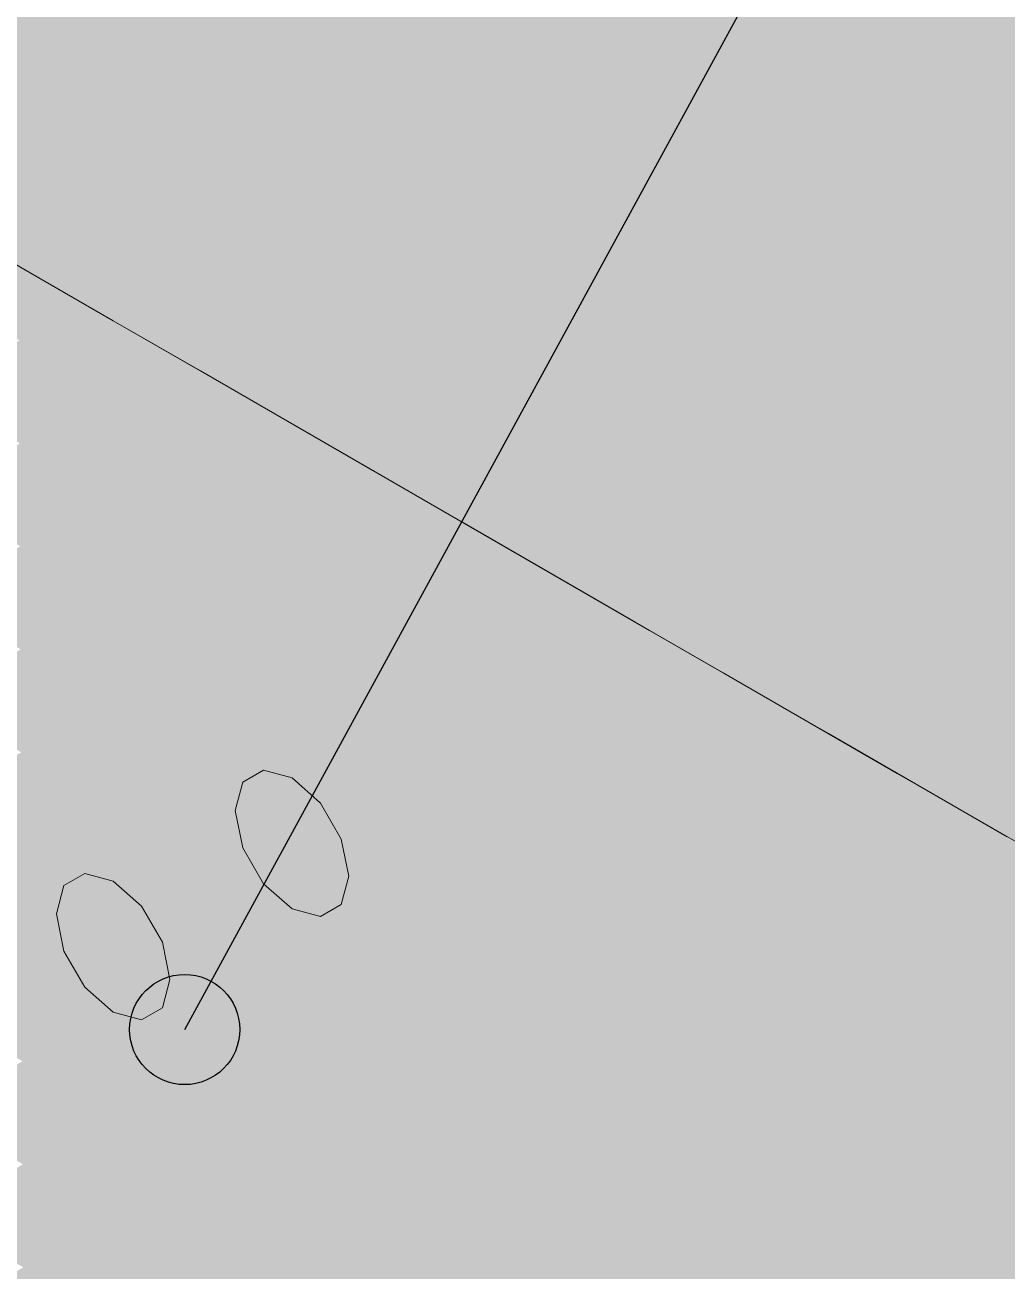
# Model space of a CAD drawing. Header units: metres. Extents: x 349122 to 349453, y 9281252 to 9281971.
# Drawn here: x 349263.7014 to 349263.8441, y 9281654.2839 to 9281654.465 of the extents above; entities that cross this region are included whole.
import ezdxf

# ---------------------------------------------------------------- set-up
doc = ezdxf.new("R2010")
doc.units = ezdxf.units.M
doc.header["$LTSCALE"] = 0.25
doc.layers.add('ISO-3D', color=7, linetype='CONTINUOUS', lineweight=13)
doc.layers.add('ISO-3D-ARISTAS', color=250, linetype='CONTINUOUS', lineweight=13)
doc.layers.add('LLAMADAS-NUM', color=30, linetype='CONTINUOUS', lineweight=25, true_color=0xc05014)

msp = doc.modelspace()

# ---------------------------------------------------------------- linework, layer by layer
at = {"layer": 'ISO-3D', "true_color": 0x9e9c96}
for points in [[(349263.70033, 9281654.47899), (349263.71332, 9281654.47149), (349263.6874, 9281654.47152), (349263.70039, 9281654.46402)], [(349263.72625, 9281654.47895), (349263.73924, 9281654.47145), (349263.71332, 9281654.47149), (349263.72631, 9281654.46399)], [(349263.75217, 9281654.47891), (349263.76516, 9281654.47141), (349263.73924, 9281654.47145), (349263.75223, 9281654.46395)], [(349263.77808, 9281654.47888), (349263.79107, 9281654.47138), (349263.76516, 9281654.47141), (349263.77815, 9281654.46391)], [(349263.804, 9281654.47884), (349263.81699, 9281654.47134), (349263.79107, 9281654.47138), (349263.80406, 9281654.46388)], [(349263.82992, 9281654.4788), (349263.84291, 9281654.4713), (349263.81699, 9281654.47134), (349263.82998, 9281654.46384)], [(349263.85583, 9281654.47877), (349263.86883, 9281654.47127), (349263.84291, 9281654.4713), (349263.8559, 9281654.4638)], [(349263.70168, 9281654.47323), (349263.71434, 9281654.46592), (349263.68898, 9281654.4659), (349263.70164, 9281654.45859)], [(349263.72704, 9281654.47326), (349263.7397, 9281654.46595), (349263.71434, 9281654.46592), (349263.727, 9281654.45862)], [(349263.7524, 9281654.47328), (349263.76506, 9281654.46597), (349263.7397, 9281654.46595), (349263.75236, 9281654.45864)], [(349263.77776, 9281654.47331), (349263.79042, 9281654.466), (349263.76506, 9281654.46597), (349263.77772, 9281654.45867)], [(349263.80312, 9281654.47333), (349263.81578, 9281654.46603), (349263.79042, 9281654.466), (349263.80308, 9281654.45869)], [(349263.82848, 9281654.47336), (349263.84114, 9281654.46605), (349263.81578, 9281654.46603), (349263.82843, 9281654.45872)], [(349263.85384, 9281654.47338), (349263.8665, 9281654.46608), (349263.84114, 9281654.46605), (349263.85379, 9281654.45874)], [(349263.71332, 9281654.47149), (349263.72631, 9281654.46399), (349263.70039, 9281654.46402), (349263.71338, 9281654.45652)], [(349263.73924, 9281654.47145), (349263.75223, 9281654.46395), (349263.72631, 9281654.46399), (349263.7393, 9281654.45649)], [(349263.76516, 9281654.47141), (349263.77815, 9281654.46391), (349263.75223, 9281654.46395), (349263.76522, 9281654.45645)], [(349263.79107, 9281654.47138), (349263.80406, 9281654.46388), (349263.77815, 9281654.46391), (349263.79114, 9281654.45641)], [(349263.81699, 9281654.47134), (349263.82998, 9281654.46384), (349263.80406, 9281654.46388), (349263.81705, 9281654.45638)], [(349263.84291, 9281654.4713), (349263.8559, 9281654.4638), (349263.82998, 9281654.46384), (349263.84297, 9281654.45634)], [(349263.68898, 9281654.4659), (349263.70164, 9281654.45859), (349263.67628, 9281654.45856), (349263.68894, 9281654.45126)], [(349263.71434, 9281654.46592), (349263.727, 9281654.45862), (349263.70164, 9281654.45859), (349263.7143, 9281654.45128)], [(349263.7397, 9281654.46595), (349263.75236, 9281654.45864), (349263.727, 9281654.45862), (349263.73966, 9281654.45131)], [(349263.76506, 9281654.46597), (349263.77772, 9281654.45867), (349263.75236, 9281654.45864), (349263.76501, 9281654.45133)], [(349263.79042, 9281654.466), (349263.80308, 9281654.45869), (349263.77772, 9281654.45867), (349263.79037, 9281654.45136)], [(349263.81578, 9281654.46603), (349263.82843, 9281654.45872), (349263.80308, 9281654.45869), (349263.81573, 9281654.45138)], [(349263.84114, 9281654.46605), (349263.85379, 9281654.45874), (349263.82843, 9281654.45872), (349263.84109, 9281654.45141)], [(349263.70039, 9281654.46402), (349263.71338, 9281654.45652), (349263.68747, 9281654.45656), (349263.70046, 9281654.44906)], [(349263.72631, 9281654.46399), (349263.7393, 9281654.45649), (349263.71338, 9281654.45652), (349263.72637, 9281654.44902)], [(349263.75223, 9281654.46395), (349263.76522, 9281654.45645), (349263.7393, 9281654.45649), (349263.75229, 9281654.44899)], [(349263.77815, 9281654.46391), (349263.79114, 9281654.45641), (349263.76522, 9281654.45645), (349263.77821, 9281654.44895)], [(349263.80406, 9281654.46388), (349263.81705, 9281654.45638), (349263.79114, 9281654.45641), (349263.80413, 9281654.44891)], [(349263.82998, 9281654.46384), (349263.84297, 9281654.45634), (349263.81705, 9281654.45638), (349263.83004, 9281654.44888)], [(349263.8559, 9281654.4638), (349263.86889, 9281654.4563), (349263.84297, 9281654.45634), (349263.85596, 9281654.44884)], [(349263.70164, 9281654.45859), (349263.7143, 9281654.45128), (349263.68894, 9281654.45126), (349263.70159, 9281654.44395)], [(349263.727, 9281654.45862), (349263.73966, 9281654.45131), (349263.7143, 9281654.45128), (349263.72695, 9281654.44397)], [(349263.75236, 9281654.45864), (349263.76501, 9281654.45133), (349263.73966, 9281654.45131), (349263.75231, 9281654.444)], [(349263.77772, 9281654.45867), (349263.79037, 9281654.45136), (349263.76501, 9281654.45133), (349263.77767, 9281654.44403)], [(349263.80308, 9281654.45869), (349263.81573, 9281654.45138), (349263.79037, 9281654.45136), (349263.80303, 9281654.44405)], [(349263.82843, 9281654.45872), (349263.84109, 9281654.45141), (349263.81573, 9281654.45138), (349263.82839, 9281654.44408)], [(349263.85379, 9281654.45874), (349263.86645, 9281654.45144), (349263.84109, 9281654.45141), (349263.85375, 9281654.4441)], [(349263.71338, 9281654.45652), (349263.72637, 9281654.44902), (349263.70046, 9281654.44906), (349263.71345, 9281654.44156)], [(349263.7393, 9281654.45649), (349263.75229, 9281654.44899), (349263.72637, 9281654.44902), (349263.73936, 9281654.44152)], [(349263.76522, 9281654.45645), (349263.77821, 9281654.44895), (349263.75229, 9281654.44899), (349263.76528, 9281654.44149)], [(349263.79114, 9281654.45641), (349263.80413, 9281654.44891), (349263.77821, 9281654.44895), (349263.7912, 9281654.44145)], [(349263.81705, 9281654.45638), (349263.83004, 9281654.44888), (349263.80413, 9281654.44891), (349263.81712, 9281654.44141)], [(349263.84297, 9281654.45634), (349263.85596, 9281654.44884), (349263.83004, 9281654.44888), (349263.84303, 9281654.44138)], [(349263.68894, 9281654.45126), (349263.70159, 9281654.44395), (349263.67624, 9281654.44392), (349263.68889, 9281654.43662)], [(349263.7143, 9281654.45128), (349263.72695, 9281654.44397), (349263.70159, 9281654.44395), (349263.71425, 9281654.43664)], [(349263.73966, 9281654.45131), (349263.75231, 9281654.444), (349263.72695, 9281654.44397), (349263.73961, 9281654.43667)], [(349263.76501, 9281654.45133), (349263.77767, 9281654.44403), (349263.75231, 9281654.444), (349263.76497, 9281654.43669)], [(349263.79037, 9281654.45136), (349263.80303, 9281654.44405), (349263.77767, 9281654.44403), (349263.79033, 9281654.43672)], [(349263.81573, 9281654.45138), (349263.82839, 9281654.44408), (349263.80303, 9281654.44405), (349263.81569, 9281654.43674)], [(349263.84109, 9281654.45141), (349263.85375, 9281654.4441), (349263.82839, 9281654.44408), (349263.84105, 9281654.43677)], [(349263.70046, 9281654.44906), (349263.71345, 9281654.44156), (349263.68753, 9281654.4416), (349263.70052, 9281654.4341)], [(349263.72637, 9281654.44902), (349263.73936, 9281654.44152), (349263.71345, 9281654.44156), (349263.72644, 9281654.43406)], [(349263.75229, 9281654.44899), (349263.76528, 9281654.44149), (349263.73936, 9281654.44152), (349263.75236, 9281654.43402)], [(349263.77821, 9281654.44895), (349263.7912, 9281654.44145), (349263.76528, 9281654.44149), (349263.77827, 9281654.43399)], [(349263.80413, 9281654.44891), (349263.81712, 9281654.44141), (349263.7912, 9281654.44145), (349263.80419, 9281654.43395)], [(349263.83004, 9281654.44888), (349263.84303, 9281654.44138), (349263.81712, 9281654.44141), (349263.83011, 9281654.43391)], [(349263.85596, 9281654.44884), (349263.86895, 9281654.44134), (349263.84303, 9281654.44138), (349263.85602, 9281654.43388)], [(349263.70159, 9281654.44395), (349263.71425, 9281654.43664), (349263.68889, 9281654.43662), (349263.70155, 9281654.42931)], [(349263.72695, 9281654.44397), (349263.73961, 9281654.43667), (349263.71425, 9281654.43664), (349263.72691, 9281654.42933)], [(349263.75231, 9281654.444), (349263.76497, 9281654.43669), (349263.73961, 9281654.43667), (349263.75227, 9281654.42936)], [(349263.77767, 9281654.44403), (349263.79033, 9281654.43672), (349263.76497, 9281654.43669), (349263.77763, 9281654.42938)], [(349263.80303, 9281654.44405), (349263.81569, 9281654.43674), (349263.79033, 9281654.43672), (349263.80299, 9281654.42941)], [(349263.82839, 9281654.44408), (349263.84105, 9281654.43677), (349263.81569, 9281654.43674), (349263.82835, 9281654.42944)], [(349263.85375, 9281654.4441), (349263.86641, 9281654.43679), (349263.84105, 9281654.43677), (349263.8537, 9281654.42946)], [(349263.71345, 9281654.44156), (349263.72644, 9281654.43406), (349263.70052, 9281654.4341), (349263.71351, 9281654.4266)], [(349263.73936, 9281654.44152), (349263.75236, 9281654.43402), (349263.72644, 9281654.43406), (349263.73943, 9281654.42656)], [(349263.76528, 9281654.44149), (349263.77827, 9281654.43399), (349263.75236, 9281654.43402), (349263.76535, 9281654.42652)], [(349263.7912, 9281654.44145), (349263.80419, 9281654.43395), (349263.77827, 9281654.43399), (349263.79126, 9281654.42649)], [(349263.81712, 9281654.44141), (349263.83011, 9281654.43391), (349263.80419, 9281654.43395), (349263.81718, 9281654.42645)], [(349263.84303, 9281654.44138), (349263.85602, 9281654.43388), (349263.83011, 9281654.43391), (349263.8431, 9281654.42641)], [(349263.71425, 9281654.43664), (349263.72691, 9281654.42933), (349263.70155, 9281654.42931), (349263.71421, 9281654.422)], [(349263.73961, 9281654.43667), (349263.75227, 9281654.42936), (349263.72691, 9281654.42933), (349263.73957, 9281654.42203)], [(349263.76497, 9281654.43669), (349263.77763, 9281654.42938), (349263.75227, 9281654.42936), (349263.76493, 9281654.42205)], [(349263.79033, 9281654.43672), (349263.80299, 9281654.42941), (349263.77763, 9281654.42938), (349263.79028, 9281654.42208)], [(349263.81569, 9281654.43674), (349263.82835, 9281654.42944), (349263.80299, 9281654.42941), (349263.81564, 9281654.4221)], [(349263.84105, 9281654.43677), (349263.8537, 9281654.42946), (349263.82835, 9281654.42944), (349263.841, 9281654.42213)], [(349263.70052, 9281654.4341), (349263.71351, 9281654.4266), (349263.68759, 9281654.42663), (349263.70058, 9281654.41913)], [(349263.72644, 9281654.43406), (349263.73943, 9281654.42656), (349263.71351, 9281654.4266), (349263.7265, 9281654.4191)], [(349263.75236, 9281654.43402), (349263.76535, 9281654.42652), (349263.73943, 9281654.42656), (349263.75242, 9281654.41906)], [(349263.77827, 9281654.43399), (349263.79126, 9281654.42649), (349263.76535, 9281654.42652), (349263.77834, 9281654.41902)], [(349263.80419, 9281654.43395), (349263.81718, 9281654.42645), (349263.79126, 9281654.42649), (349263.80425, 9281654.41899)], [(349263.83011, 9281654.43391), (349263.8431, 9281654.42641), (349263.81718, 9281654.42645), (349263.83017, 9281654.41895)], [(349263.85602, 9281654.43388), (349263.86902, 9281654.42638), (349263.8431, 9281654.42641), (349263.85609, 9281654.41891)], [(349263.72691, 9281654.42933), (349263.73957, 9281654.42203), (349263.71421, 9281654.422), (349263.72687, 9281654.41469)], [(349263.75227, 9281654.42936), (349263.76493, 9281654.42205), (349263.73957, 9281654.42203), (349263.75222, 9281654.41472)], [(349263.77763, 9281654.42938), (349263.79028, 9281654.42208), (349263.76493, 9281654.42205), (349263.77758, 9281654.41474)], [(349263.80299, 9281654.42941), (349263.81564, 9281654.4221), (349263.79028, 9281654.42208), (349263.80294, 9281654.41477)], [(349263.82835, 9281654.42944), (349263.841, 9281654.42213), (349263.81564, 9281654.4221), (349263.8283, 9281654.41479)], [(349263.8537, 9281654.42946), (349263.86636, 9281654.42215), (349263.841, 9281654.42213), (349263.85366, 9281654.41482)], [(349263.71351, 9281654.4266), (349263.7265, 9281654.4191), (349263.70058, 9281654.41913), (349263.71357, 9281654.41163)], [(349263.73943, 9281654.42656), (349263.75242, 9281654.41906), (349263.7265, 9281654.4191), (349263.73949, 9281654.4116)], [(349263.76535, 9281654.42652), (349263.77834, 9281654.41902), (349263.75242, 9281654.41906), (349263.76541, 9281654.41156)], [(349263.79126, 9281654.42649), (349263.80425, 9281654.41899), (349263.77834, 9281654.41902), (349263.79133, 9281654.41152)], [(349263.81718, 9281654.42645), (349263.83017, 9281654.41895), (349263.80425, 9281654.41899), (349263.81724, 9281654.41149)], [(349263.8431, 9281654.42641), (349263.85609, 9281654.41891), (349263.83017, 9281654.41895), (349263.84316, 9281654.41145)], [(349263.73957, 9281654.42203), (349263.75222, 9281654.41472), (349263.72687, 9281654.41469), (349263.73952, 9281654.40738)], [(349263.76493, 9281654.42205), (349263.77758, 9281654.41474), (349263.75222, 9281654.41472), (349263.76488, 9281654.40741)], [(349263.79028, 9281654.42208), (349263.80294, 9281654.41477), (349263.77758, 9281654.41474), (349263.79024, 9281654.40744)], [(349263.81564, 9281654.4221), (349263.8283, 9281654.41479), (349263.80294, 9281654.41477), (349263.8156, 9281654.40746)], [(349263.841, 9281654.42213), (349263.85366, 9281654.41482), (349263.8283, 9281654.41479), (349263.84096, 9281654.40749)], [(349263.70058, 9281654.41913), (349263.71357, 9281654.41163), (349263.68766, 9281654.41167), (349263.70065, 9281654.40417)], [(349263.7265, 9281654.4191), (349263.73949, 9281654.4116), (349263.71357, 9281654.41163), (349263.72656, 9281654.40413)], [(349263.75242, 9281654.41906), (349263.76541, 9281654.41156), (349263.73949, 9281654.4116), (349263.75248, 9281654.4041)], [(349263.77834, 9281654.41902), (349263.79133, 9281654.41152), (349263.76541, 9281654.41156), (349263.7784, 9281654.40406)], [(349263.80425, 9281654.41899), (349263.81724, 9281654.41149), (349263.79133, 9281654.41152), (349263.80432, 9281654.40402)], [(349263.83017, 9281654.41895), (349263.84316, 9281654.41145), (349263.81724, 9281654.41149), (349263.83023, 9281654.40399)], [(349263.85609, 9281654.41891), (349263.86908, 9281654.41141), (349263.84316, 9281654.41145), (349263.85615, 9281654.40395)], [(349263.75222, 9281654.41472), (349263.76488, 9281654.40741), (349263.73952, 9281654.40738), (349263.75218, 9281654.40008)], [(349263.77758, 9281654.41474), (349263.79024, 9281654.40744), (349263.76488, 9281654.40741), (349263.77754, 9281654.4001)], [(349263.80294, 9281654.41477), (349263.8156, 9281654.40746), (349263.79024, 9281654.40744), (349263.8029, 9281654.40013)], [(349263.8283, 9281654.41479), (349263.84096, 9281654.40749), (349263.8156, 9281654.40746), (349263.82826, 9281654.40015)], [(349263.85366, 9281654.41482), (349263.86632, 9281654.40751), (349263.84096, 9281654.40749), (349263.85362, 9281654.40018)], [(349263.71357, 9281654.41163), (349263.72656, 9281654.40413), (349263.70065, 9281654.40417), (349263.71364, 9281654.39667)], [(349263.73949, 9281654.4116), (349263.75248, 9281654.4041), (349263.72656, 9281654.40413), (349263.73955, 9281654.39663)], [(349263.76541, 9281654.41156), (349263.7784, 9281654.40406), (349263.75248, 9281654.4041), (349263.76547, 9281654.3966)], [(349263.79133, 9281654.41152), (349263.80432, 9281654.40402), (349263.7784, 9281654.40406), (349263.79139, 9281654.39656)], [(349263.81724, 9281654.41149), (349263.83023, 9281654.40399), (349263.80432, 9281654.40402), (349263.81731, 9281654.39652)], [(349263.84316, 9281654.41145), (349263.85615, 9281654.40395), (349263.83023, 9281654.40399), (349263.84322, 9281654.39649)], [(349263.76488, 9281654.40741), (349263.77754, 9281654.4001), (349263.75218, 9281654.40008), (349263.76484, 9281654.39277)], [(349263.79024, 9281654.40744), (349263.8029, 9281654.40013), (349263.77754, 9281654.4001), (349263.7902, 9281654.39279)], [(349263.8156, 9281654.40746), (349263.82826, 9281654.40015), (349263.8029, 9281654.40013), (349263.81556, 9281654.39282)], [(349263.84096, 9281654.40749), (349263.85362, 9281654.40018), (349263.82826, 9281654.40015), (349263.84091, 9281654.39285)], [(349263.70065, 9281654.40417), (349263.71364, 9281654.39667), (349263.68772, 9281654.39671), (349263.70071, 9281654.38921)], [(349263.72656, 9281654.40413), (349263.73955, 9281654.39663), (349263.71364, 9281654.39667), (349263.72663, 9281654.38917)], [(349263.75248, 9281654.4041), (349263.76547, 9281654.3966), (349263.73955, 9281654.39663), (349263.75255, 9281654.38913)], [(349263.7784, 9281654.40406), (349263.79139, 9281654.39656), (349263.76547, 9281654.3966), (349263.77846, 9281654.3891)], [(349263.80432, 9281654.40402), (349263.81731, 9281654.39652), (349263.79139, 9281654.39656), (349263.80438, 9281654.38906)], [(349263.83023, 9281654.40399), (349263.84322, 9281654.39649), (349263.81731, 9281654.39652), (349263.8303, 9281654.38902)], [(349263.85615, 9281654.40395), (349263.86914, 9281654.39645), (349263.84322, 9281654.39649), (349263.85621, 9281654.38899)], [(349263.77754, 9281654.4001), (349263.7902, 9281654.39279), (349263.76484, 9281654.39277), (349263.77749, 9281654.38546)], [(349263.8029, 9281654.40013), (349263.81556, 9281654.39282), (349263.7902, 9281654.39279), (349263.80285, 9281654.38549)], [(349263.82826, 9281654.40015), (349263.84091, 9281654.39285), (349263.81556, 9281654.39282), (349263.82821, 9281654.38551)], [(349263.85362, 9281654.40018), (349263.86627, 9281654.39287), (349263.84091, 9281654.39285), (349263.85357, 9281654.38554)], [(349263.71364, 9281654.39667), (349263.72663, 9281654.38917), (349263.70071, 9281654.38921), (349263.7137, 9281654.38171)], [(349263.73955, 9281654.39663), (349263.75255, 9281654.38913), (349263.72663, 9281654.38917), (349263.73962, 9281654.38167)], [(349263.76547, 9281654.3966), (349263.77846, 9281654.3891), (349263.75255, 9281654.38913), (349263.76554, 9281654.38163)], [(349263.79139, 9281654.39656), (349263.80438, 9281654.38906), (349263.77846, 9281654.3891), (349263.79145, 9281654.3816)], [(349263.81731, 9281654.39652), (349263.8303, 9281654.38902), (349263.80438, 9281654.38906), (349263.81737, 9281654.38156)], [(349263.84322, 9281654.39649), (349263.85621, 9281654.38899), (349263.8303, 9281654.38902), (349263.84329, 9281654.38152)], [(349263.7902, 9281654.39279), (349263.80285, 9281654.38549), (349263.77749, 9281654.38546), (349263.79015, 9281654.37815)], [(349263.81556, 9281654.39282), (349263.82821, 9281654.38551), (349263.80285, 9281654.38549), (349263.81551, 9281654.37818)], [(349263.84091, 9281654.39285), (349263.85357, 9281654.38554), (349263.82821, 9281654.38551), (349263.84087, 9281654.37821)], [(349263.70071, 9281654.38921), (349263.7137, 9281654.38171), (349263.68778, 9281654.38174), (349263.70077, 9281654.37424)], [(349263.72663, 9281654.38917), (349263.73962, 9281654.38167), (349263.7137, 9281654.38171), (349263.72669, 9281654.37421)], [(349263.75255, 9281654.38913), (349263.76554, 9281654.38163), (349263.73962, 9281654.38167), (349263.75261, 9281654.37417)], [(349263.77846, 9281654.3891), (349263.79145, 9281654.3816), (349263.76554, 9281654.38163), (349263.77853, 9281654.37413)], [(349263.80438, 9281654.38906), (349263.81737, 9281654.38156), (349263.79145, 9281654.3816), (349263.80444, 9281654.3741)], [(349263.8303, 9281654.38902), (349263.84329, 9281654.38152), (349263.81737, 9281654.38156), (349263.83036, 9281654.37406)], [(349263.85621, 9281654.38899), (349263.86921, 9281654.38149), (349263.84329, 9281654.38152), (349263.85628, 9281654.37402)], [(349263.80285, 9281654.38549), (349263.81551, 9281654.37818), (349263.79015, 9281654.37815), (349263.80281, 9281654.37085)], [(349263.82821, 9281654.38551), (349263.84087, 9281654.37821), (349263.81551, 9281654.37818), (349263.82817, 9281654.37087)], [(349263.85357, 9281654.38554), (349263.86623, 9281654.37823), (349263.84087, 9281654.37821), (349263.85353, 9281654.3709)], [(349263.7137, 9281654.38171), (349263.72669, 9281654.37421), (349263.70077, 9281654.37424), (349263.71376, 9281654.36674)], [(349263.73962, 9281654.38167), (349263.75261, 9281654.37417), (349263.72669, 9281654.37421), (349263.73968, 9281654.36671)], [(349263.76554, 9281654.38163), (349263.77853, 9281654.37413), (349263.75261, 9281654.37417), (349263.7656, 9281654.36667)], [(349263.79145, 9281654.3816), (349263.80444, 9281654.3741), (349263.77853, 9281654.37413), (349263.79152, 9281654.36663)], [(349263.81737, 9281654.38156), (349263.83036, 9281654.37406), (349263.80444, 9281654.3741), (349263.81743, 9281654.3666)], [(349263.84329, 9281654.38152), (349263.85628, 9281654.37402), (349263.83036, 9281654.37406), (349263.84335, 9281654.36656)], [(349263.81551, 9281654.37818), (349263.82817, 9281654.37087), (349263.80281, 9281654.37085), (349263.81547, 9281654.36354)], [(349263.84087, 9281654.37821), (349263.85353, 9281654.3709), (349263.82817, 9281654.37087), (349263.84083, 9281654.36356)], [(349263.70077, 9281654.37424), (349263.71376, 9281654.36674), (349263.68785, 9281654.36678), (349263.70084, 9281654.35928)], [(349263.72669, 9281654.37421), (349263.73968, 9281654.36671), (349263.71376, 9281654.36674), (349263.72675, 9281654.35924)], [(349263.75261, 9281654.37417), (349263.7656, 9281654.36667), (349263.73968, 9281654.36671), (349263.75267, 9281654.35921)], [(349263.77853, 9281654.37413), (349263.79152, 9281654.36663), (349263.7656, 9281654.36667), (349263.77859, 9281654.35917)], [(349263.80444, 9281654.3741), (349263.81743, 9281654.3666), (349263.79152, 9281654.36663), (349263.80451, 9281654.35913)], [(349263.83036, 9281654.37406), (349263.84335, 9281654.36656), (349263.81743, 9281654.3666), (349263.83042, 9281654.3591)], [(349263.85628, 9281654.37402), (349263.86927, 9281654.36652), (349263.84335, 9281654.36656), (349263.85634, 9281654.35906)], [(349263.82817, 9281654.37087), (349263.84083, 9281654.36356), (349263.81547, 9281654.36354), (349263.82812, 9281654.35623)], [(349263.85353, 9281654.3709), (349263.86618, 9281654.36359), (349263.84083, 9281654.36356), (349263.85348, 9281654.35626)], [(349263.71376, 9281654.36674), (349263.72675, 9281654.35924), (349263.70084, 9281654.35928), (349263.71383, 9281654.35178)], [(349263.73968, 9281654.36671), (349263.75267, 9281654.35921), (349263.72675, 9281654.35924), (349263.73975, 9281654.35174)], [(349263.7656, 9281654.36667), (349263.77859, 9281654.35917), (349263.75267, 9281654.35921), (349263.76566, 9281654.35171)], [(349263.79152, 9281654.36663), (349263.80451, 9281654.35913), (349263.77859, 9281654.35917), (349263.79158, 9281654.35167)], [(349263.81743, 9281654.3666), (349263.83042, 9281654.3591), (349263.80451, 9281654.35913), (349263.8175, 9281654.35163)], [(349263.84335, 9281654.36656), (349263.85634, 9281654.35906), (349263.83042, 9281654.3591), (349263.84341, 9281654.3516)], [(349263.84083, 9281654.36356), (349263.85348, 9281654.35626), (349263.82812, 9281654.35623), (349263.84078, 9281654.34892)], [(349263.70084, 9281654.35928), (349263.71383, 9281654.35178), (349263.68791, 9281654.35182), (349263.7009, 9281654.34432)], [(349263.72675, 9281654.35924), (349263.73975, 9281654.35174), (349263.71383, 9281654.35178), (349263.72682, 9281654.34428)], [(349263.75267, 9281654.35921), (349263.76566, 9281654.35171), (349263.73975, 9281654.35174), (349263.75274, 9281654.34424)], [(349263.77859, 9281654.35917), (349263.79158, 9281654.35167), (349263.76566, 9281654.35171), (349263.77865, 9281654.34421)], [(349263.80451, 9281654.35913), (349263.8175, 9281654.35163), (349263.79158, 9281654.35167), (349263.80457, 9281654.34417)], [(349263.83042, 9281654.3591), (349263.84341, 9281654.3516), (349263.8175, 9281654.35163), (349263.83049, 9281654.34413)], [(349263.85634, 9281654.35906), (349263.86933, 9281654.35156), (349263.84341, 9281654.3516), (349263.8564, 9281654.3441)], [(349263.85348, 9281654.35626), (349263.86614, 9281654.34895), (349263.84078, 9281654.34892), (349263.85344, 9281654.34162)], [(349263.71383, 9281654.35178), (349263.72682, 9281654.34428), (349263.7009, 9281654.34432), (349263.71389, 9281654.33682)], [(349263.73975, 9281654.35174), (349263.75274, 9281654.34424), (349263.72682, 9281654.34428), (349263.73981, 9281654.33678)], [(349263.76566, 9281654.35171), (349263.77865, 9281654.34421), (349263.75274, 9281654.34424), (349263.76573, 9281654.33674)], [(349263.79158, 9281654.35167), (349263.80457, 9281654.34417), (349263.77865, 9281654.34421), (349263.79164, 9281654.33671)], [(349263.8175, 9281654.35163), (349263.83049, 9281654.34413), (349263.80457, 9281654.34417), (349263.81756, 9281654.33667)], [(349263.84341, 9281654.3516), (349263.8564, 9281654.3441), (349263.83049, 9281654.34413), (349263.84348, 9281654.33663)], [(349263.7009, 9281654.34432), (349263.71389, 9281654.33682), (349263.68797, 9281654.33685), (349263.70096, 9281654.32935)], [(349263.72682, 9281654.34428), (349263.73981, 9281654.33678), (349263.71389, 9281654.33682), (349263.72688, 9281654.32932)], [(349263.75274, 9281654.34424), (349263.76573, 9281654.33674), (349263.73981, 9281654.33678), (349263.7528, 9281654.32928)], [(349263.77865, 9281654.34421), (349263.79164, 9281654.33671), (349263.76573, 9281654.33674), (349263.77872, 9281654.32924)], [(349263.80457, 9281654.34417), (349263.81756, 9281654.33667), (349263.79164, 9281654.33671), (349263.80463, 9281654.32921)], [(349263.83049, 9281654.34413), (349263.84348, 9281654.33663), (349263.81756, 9281654.33667), (349263.83055, 9281654.32917)], [(349263.8564, 9281654.3441), (349263.8694, 9281654.3366), (349263.84348, 9281654.33663), (349263.85647, 9281654.32913)], [(349263.71389, 9281654.33682), (349263.72688, 9281654.32932), (349263.70096, 9281654.32935), (349263.71395, 9281654.32185)], [(349263.73981, 9281654.33678), (349263.7528, 9281654.32928), (349263.72688, 9281654.32932), (349263.73987, 9281654.32182)], [(349263.76573, 9281654.33674), (349263.77872, 9281654.32924), (349263.7528, 9281654.32928), (349263.76579, 9281654.32178)], [(349263.79164, 9281654.33671), (349263.80463, 9281654.32921), (349263.77872, 9281654.32924), (349263.79171, 9281654.32174)], [(349263.81756, 9281654.33667), (349263.83055, 9281654.32917), (349263.80463, 9281654.32921), (349263.81762, 9281654.32171)], [(349263.84348, 9281654.33663), (349263.85647, 9281654.32913), (349263.83055, 9281654.32917), (349263.84354, 9281654.32167)], [(349263.70096, 9281654.32935), (349263.71395, 9281654.32185), (349263.68804, 9281654.32189), (349263.70103, 9281654.31439)], [(349263.72688, 9281654.32932), (349263.73987, 9281654.32182), (349263.71395, 9281654.32185), (349263.72694, 9281654.31435)], [(349263.7528, 9281654.32928), (349263.76579, 9281654.32178), (349263.73987, 9281654.32182), (349263.75286, 9281654.31432)], [(349263.77872, 9281654.32924), (349263.79171, 9281654.32174), (349263.76579, 9281654.32178), (349263.77878, 9281654.31428)], [(349263.80463, 9281654.32921), (349263.81762, 9281654.32171), (349263.79171, 9281654.32174), (349263.8047, 9281654.31424)], [(349263.83055, 9281654.32917), (349263.84354, 9281654.32167), (349263.81762, 9281654.32171), (349263.83061, 9281654.31421)], [(349263.85647, 9281654.32913), (349263.86946, 9281654.32163), (349263.84354, 9281654.32167), (349263.85653, 9281654.31417)], [(349263.71395, 9281654.32185), (349263.72694, 9281654.31435), (349263.70103, 9281654.31439), (349263.71402, 9281654.30689)], [(349263.73987, 9281654.32182), (349263.75286, 9281654.31432), (349263.72694, 9281654.31435), (349263.73994, 9281654.30685)], [(349263.76579, 9281654.32178), (349263.77878, 9281654.31428), (349263.75286, 9281654.31432), (349263.76585, 9281654.30682)], [(349263.79171, 9281654.32174), (349263.8047, 9281654.31424), (349263.77878, 9281654.31428), (349263.79177, 9281654.30678)], [(349263.81762, 9281654.32171), (349263.83061, 9281654.31421), (349263.8047, 9281654.31424), (349263.81769, 9281654.30674)], [(349263.84354, 9281654.32167), (349263.85653, 9281654.31417), (349263.83061, 9281654.31421), (349263.8436, 9281654.30671)], [(349263.70103, 9281654.31439), (349263.71402, 9281654.30689), (349263.6881, 9281654.30693), (349263.70109, 9281654.29943)], [(349263.72694, 9281654.31435), (349263.73994, 9281654.30685), (349263.71402, 9281654.30689), (349263.72701, 9281654.29939)], [(349263.75286, 9281654.31432), (349263.76585, 9281654.30682), (349263.73994, 9281654.30685), (349263.75293, 9281654.29935)], [(349263.77878, 9281654.31428), (349263.79177, 9281654.30678), (349263.76585, 9281654.30682), (349263.77884, 9281654.29932)], [(349263.8047, 9281654.31424), (349263.81769, 9281654.30674), (349263.79177, 9281654.30678), (349263.80476, 9281654.29928)], [(349263.83061, 9281654.31421), (349263.8436, 9281654.30671), (349263.81769, 9281654.30674), (349263.83068, 9281654.29924)], [(349263.85653, 9281654.31417), (349263.86952, 9281654.30667), (349263.8436, 9281654.30671), (349263.8566, 9281654.29921)], [(349263.71402, 9281654.30689), (349263.72701, 9281654.29939), (349263.70109, 9281654.29943), (349263.71408, 9281654.29193)], [(349263.73994, 9281654.30685), (349263.75293, 9281654.29935), (349263.72701, 9281654.29939), (349263.74, 9281654.29189)], [(349263.76585, 9281654.30682), (349263.77884, 9281654.29932), (349263.75293, 9281654.29935), (349263.76592, 9281654.29185)], [(349263.79177, 9281654.30678), (349263.80476, 9281654.29928), (349263.77884, 9281654.29932), (349263.79183, 9281654.29182)], [(349263.81769, 9281654.30674), (349263.83068, 9281654.29924), (349263.80476, 9281654.29928), (349263.81775, 9281654.29178)], [(349263.8436, 9281654.30671), (349263.8566, 9281654.29921), (349263.83068, 9281654.29924), (349263.84367, 9281654.29174)], [(349263.70109, 9281654.29943), (349263.71408, 9281654.29193), (349263.68816, 9281654.29196), (349263.70115, 9281654.28446)], [(349263.72701, 9281654.29939), (349263.74, 9281654.29189), (349263.71408, 9281654.29193), (349263.72707, 9281654.28443)], [(349263.75293, 9281654.29935), (349263.76592, 9281654.29185), (349263.74, 9281654.29189), (349263.75299, 9281654.28439)], [(349263.77884, 9281654.29932), (349263.79183, 9281654.29182), (349263.76592, 9281654.29185), (349263.77891, 9281654.28435)], [(349263.80476, 9281654.29928), (349263.81775, 9281654.29178), (349263.79183, 9281654.29182), (349263.80482, 9281654.28432)], [(349263.83068, 9281654.29924), (349263.84367, 9281654.29174), (349263.81775, 9281654.29178), (349263.83074, 9281654.28428)], [(349263.8566, 9281654.29921), (349263.86959, 9281654.29171), (349263.84367, 9281654.29174), (349263.85666, 9281654.28424)], [(349263.71408, 9281654.29193), (349263.72707, 9281654.28443), (349263.70115, 9281654.28446), (349263.71414, 9281654.27696)], [(349263.74, 9281654.29189), (349263.75299, 9281654.28439), (349263.72707, 9281654.28443), (349263.74006, 9281654.27693)], [(349263.76592, 9281654.29185), (349263.77891, 9281654.28435), (349263.75299, 9281654.28439), (349263.76598, 9281654.27689)], [(349263.79183, 9281654.29182), (349263.80482, 9281654.28432), (349263.77891, 9281654.28435), (349263.7919, 9281654.27685)], [(349263.81775, 9281654.29178), (349263.83074, 9281654.28428), (349263.80482, 9281654.28432), (349263.81781, 9281654.27682)], [(349263.84367, 9281654.29174), (349263.85666, 9281654.28424), (349263.83074, 9281654.28428), (349263.84373, 9281654.27678)], [(349263.70115, 9281654.28446), (349263.71414, 9281654.27696), (349263.68823, 9281654.277), (349263.70122, 9281654.2695)], [(349263.72707, 9281654.28443), (349263.74006, 9281654.27693), (349263.71414, 9281654.27696), (349263.72713, 9281654.26946)], [(349263.75299, 9281654.28439), (349263.76598, 9281654.27689), (349263.74006, 9281654.27693), (349263.75305, 9281654.26943)], [(349263.77891, 9281654.28435), (349263.7919, 9281654.27685), (349263.76598, 9281654.27689), (349263.77897, 9281654.26939)], [(349263.80482, 9281654.28432), (349263.81781, 9281654.27682), (349263.7919, 9281654.27685), (349263.80489, 9281654.26935)], [(349263.83074, 9281654.28428), (349263.84373, 9281654.27678), (349263.81781, 9281654.27682), (349263.8308, 9281654.26932)], [(349263.85666, 9281654.28424), (349263.86965, 9281654.27674), (349263.84373, 9281654.27678), (349263.85672, 9281654.26928)]]:
    msp.add_solid(points, dxfattribs=at)
at = {"layer": 'ISO-3D', "true_color": 0xafa288}
for points in [[(349263.70122, 9281654.4145), (349263.71421, 9281654.407), (349263.70122, 9281654.4295), (349263.71421, 9281654.422)], [(349263.71421, 9281654.407), (349263.7272, 9281654.3995), (349263.71421, 9281654.422), (349263.7272, 9281654.4145)], [(349263.70122, 9281654.3995), (349263.71421, 9281654.392), (349263.70122, 9281654.4145), (349263.71421, 9281654.407)], [(349263.7272, 9281654.3995), (349263.74019, 9281654.392), (349263.7272, 9281654.4145), (349263.74019, 9281654.407)], [(349263.71421, 9281654.392), (349263.7272, 9281654.3845), (349263.71421, 9281654.407), (349263.7272, 9281654.3995)], [(349263.74019, 9281654.392), (349263.75318, 9281654.3845), (349263.74019, 9281654.407), (349263.75318, 9281654.3995)], [(349263.70122, 9281654.3845), (349263.71421, 9281654.377), (349263.70122, 9281654.3995), (349263.71421, 9281654.392)], [(349263.7272, 9281654.3845), (349263.74019, 9281654.377), (349263.7272, 9281654.3995), (349263.74019, 9281654.392)], [(349263.75318, 9281654.3845), (349263.76617, 9281654.377), (349263.75318, 9281654.3995), (349263.76617, 9281654.392)], [(349263.71421, 9281654.377), (349263.7272, 9281654.3695), (349263.71421, 9281654.392), (349263.7272, 9281654.3845)], [(349263.74019, 9281654.377), (349263.75318, 9281654.3695), (349263.74019, 9281654.392), (349263.75318, 9281654.3845)], [(349263.76617, 9281654.377), (349263.77916, 9281654.3695), (349263.76617, 9281654.392), (349263.77916, 9281654.3845)], [(349263.70122, 9281654.3695), (349263.71421, 9281654.362), (349263.70122, 9281654.3845), (349263.71421, 9281654.377)], [(349263.7272, 9281654.3695), (349263.74019, 9281654.362), (349263.7272, 9281654.3845), (349263.74019, 9281654.377)], [(349263.75318, 9281654.3695), (349263.76617, 9281654.362), (349263.75318, 9281654.3845), (349263.76617, 9281654.377)], [(349263.77916, 9281654.3695), (349263.79215, 9281654.362), (349263.77916, 9281654.3845), (349263.79215, 9281654.377)], [(349263.71421, 9281654.362), (349263.7272, 9281654.3545), (349263.71421, 9281654.377), (349263.7272, 9281654.3695)], [(349263.74019, 9281654.362), (349263.75318, 9281654.3545), (349263.74019, 9281654.377), (349263.75318, 9281654.3695)], [(349263.76617, 9281654.362), (349263.77916, 9281654.3545), (349263.76617, 9281654.377), (349263.77916, 9281654.3695)], [(349263.79215, 9281654.362), (349263.80514, 9281654.3545), (349263.79215, 9281654.377), (349263.80514, 9281654.3695)], [(349263.70122, 9281654.35521), (349263.71421, 9281654.34771), (349263.70122, 9281654.3695), (349263.71421, 9281654.362)], [(349263.7272, 9281654.3545), (349263.74019, 9281654.347), (349263.7272, 9281654.3695), (349263.74019, 9281654.362)], [(349263.75318, 9281654.3545), (349263.76617, 9281654.347), (349263.75318, 9281654.3695), (349263.76617, 9281654.362)], [(349263.77916, 9281654.3545), (349263.79215, 9281654.347), (349263.77916, 9281654.3695), (349263.79215, 9281654.362)], [(349263.80514, 9281654.3545), (349263.81813, 9281654.347), (349263.80514, 9281654.3695), (349263.81813, 9281654.362)], [(349263.71421, 9281654.34771), (349263.7272, 9281654.34021), (349263.71421, 9281654.362), (349263.7272, 9281654.3545)], [(349263.74019, 9281654.347), (349263.75318, 9281654.3395), (349263.74019, 9281654.362), (349263.75318, 9281654.3545)], [(349263.76617, 9281654.347), (349263.77916, 9281654.3395), (349263.76617, 9281654.362), (349263.77916, 9281654.3545)], [(349263.79215, 9281654.347), (349263.80514, 9281654.3395), (349263.79215, 9281654.362), (349263.80514, 9281654.3545)], [(349263.81813, 9281654.347), (349263.83112, 9281654.3395), (349263.81813, 9281654.362), (349263.83112, 9281654.3545)], [(349263.70122, 9281654.34093), (349263.71421, 9281654.33343), (349263.70122, 9281654.35521), (349263.71421, 9281654.34771)], [(349263.7272, 9281654.34021), (349263.74019, 9281654.33271), (349263.7272, 9281654.3545), (349263.74019, 9281654.347)], [(349263.75318, 9281654.3395), (349263.76617, 9281654.332), (349263.75318, 9281654.3545), (349263.76617, 9281654.347)], [(349263.77916, 9281654.3395), (349263.79215, 9281654.332), (349263.77916, 9281654.3545), (349263.79215, 9281654.347)], [(349263.80514, 9281654.3395), (349263.81813, 9281654.332), (349263.80514, 9281654.3545), (349263.81813, 9281654.347)], [(349263.83112, 9281654.3395), (349263.84411, 9281654.332), (349263.83112, 9281654.3545), (349263.84411, 9281654.347)], [(349263.71421, 9281654.33343), (349263.7272, 9281654.32593), (349263.71421, 9281654.34771), (349263.7272, 9281654.34021)], [(349263.74019, 9281654.33271), (349263.75318, 9281654.32521), (349263.74019, 9281654.347), (349263.75318, 9281654.3395)], [(349263.76617, 9281654.332), (349263.77916, 9281654.3245), (349263.76617, 9281654.347), (349263.77916, 9281654.3395)], [(349263.79215, 9281654.332), (349263.80514, 9281654.3245), (349263.79215, 9281654.347), (349263.80514, 9281654.3395)], [(349263.81813, 9281654.332), (349263.83112, 9281654.3245), (349263.81813, 9281654.347), (349263.83112, 9281654.3395)], [(349263.70122, 9281654.32664), (349263.71421, 9281654.31914), (349263.70122, 9281654.34093), (349263.71421, 9281654.33343)], [(349263.7272, 9281654.32593), (349263.74019, 9281654.31843), (349263.7272, 9281654.34021), (349263.74019, 9281654.33271)], [(349263.75318, 9281654.32521), (349263.76617, 9281654.31771), (349263.75318, 9281654.3395), (349263.76617, 9281654.332)], [(349263.77916, 9281654.3245), (349263.79215, 9281654.317), (349263.77916, 9281654.3395), (349263.79215, 9281654.332)], [(349263.80514, 9281654.3245), (349263.81813, 9281654.317), (349263.80514, 9281654.3395), (349263.81813, 9281654.332)], [(349263.83112, 9281654.3245), (349263.84411, 9281654.317), (349263.83112, 9281654.3395), (349263.84411, 9281654.332)], [(349263.71421, 9281654.31914), (349263.7272, 9281654.31164), (349263.71421, 9281654.33343), (349263.7272, 9281654.32593)], [(349263.74019, 9281654.31843), (349263.75318, 9281654.31093), (349263.74019, 9281654.33271), (349263.75318, 9281654.32521)], [(349263.76617, 9281654.31771), (349263.77916, 9281654.31021), (349263.76617, 9281654.332), (349263.77916, 9281654.3245)], [(349263.79215, 9281654.317), (349263.80514, 9281654.3095), (349263.79215, 9281654.332), (349263.80514, 9281654.3245)], [(349263.81813, 9281654.317), (349263.83112, 9281654.3095), (349263.81813, 9281654.332), (349263.83112, 9281654.3245)], [(349263.70122, 9281654.31236), (349263.71421, 9281654.30486), (349263.70122, 9281654.32664), (349263.71421, 9281654.31914)], [(349263.7272, 9281654.31164), (349263.74019, 9281654.30414), (349263.7272, 9281654.32593), (349263.74019, 9281654.31843)], [(349263.75318, 9281654.31093), (349263.76617, 9281654.30343), (349263.75318, 9281654.32521), (349263.76617, 9281654.31771)], [(349263.77916, 9281654.31021), (349263.79215, 9281654.30271), (349263.77916, 9281654.3245), (349263.79215, 9281654.317)], [(349263.80514, 9281654.3095), (349263.81813, 9281654.302), (349263.80514, 9281654.3245), (349263.81813, 9281654.317)], [(349263.83112, 9281654.3095), (349263.84411, 9281654.302), (349263.83112, 9281654.3245), (349263.84411, 9281654.317)], [(349263.71421, 9281654.30486), (349263.7272, 9281654.29736), (349263.71421, 9281654.31914), (349263.7272, 9281654.31164)], [(349263.74019, 9281654.30414), (349263.75318, 9281654.29664), (349263.74019, 9281654.31843), (349263.75318, 9281654.31093)], [(349263.76617, 9281654.30343), (349263.77916, 9281654.29593), (349263.76617, 9281654.31771), (349263.77916, 9281654.31021)], [(349263.79215, 9281654.30271), (349263.80514, 9281654.29521), (349263.79215, 9281654.317), (349263.80514, 9281654.3095)], [(349263.81813, 9281654.302), (349263.83112, 9281654.2945), (349263.81813, 9281654.317), (349263.83112, 9281654.3095)], [(349263.70122, 9281654.29807), (349263.71421, 9281654.29057), (349263.70122, 9281654.31236), (349263.71421, 9281654.30486)], [(349263.7272, 9281654.29736), (349263.74019, 9281654.28986), (349263.7272, 9281654.31164), (349263.74019, 9281654.30414)], [(349263.75318, 9281654.29664), (349263.76617, 9281654.28914), (349263.75318, 9281654.31093), (349263.76617, 9281654.30343)], [(349263.77916, 9281654.29593), (349263.79215, 9281654.28843), (349263.77916, 9281654.31021), (349263.79215, 9281654.30271)], [(349263.80514, 9281654.29521), (349263.81813, 9281654.28771), (349263.80514, 9281654.3095), (349263.81813, 9281654.302)], [(349263.83112, 9281654.2945), (349263.84411, 9281654.287), (349263.83112, 9281654.3095), (349263.84411, 9281654.302)], [(349263.71421, 9281654.29057), (349263.7272, 9281654.28307), (349263.71421, 9281654.30486), (349263.7272, 9281654.29736)], [(349263.74019, 9281654.28986), (349263.75318, 9281654.28236), (349263.74019, 9281654.30414), (349263.75318, 9281654.29664)], [(349263.76617, 9281654.28914), (349263.77916, 9281654.28164), (349263.76617, 9281654.30343), (349263.77916, 9281654.29593)], [(349263.79215, 9281654.28843), (349263.80514, 9281654.28093), (349263.79215, 9281654.30271), (349263.80514, 9281654.29521)], [(349263.81813, 9281654.28771), (349263.83112, 9281654.28021), (349263.81813, 9281654.302), (349263.83112, 9281654.2945)], [(349263.70122, 9281654.28379), (349263.71421, 9281654.27629), (349263.70122, 9281654.29807), (349263.71421, 9281654.29057)], [(349263.7272, 9281654.28307), (349263.74019, 9281654.27557), (349263.7272, 9281654.29736), (349263.74019, 9281654.28986)], [(349263.75318, 9281654.28236), (349263.76617, 9281654.27486), (349263.75318, 9281654.29664), (349263.76617, 9281654.28914)], [(349263.77916, 9281654.28164), (349263.79215, 9281654.27414), (349263.77916, 9281654.29593), (349263.79215, 9281654.28843)], [(349263.80514, 9281654.28093), (349263.81813, 9281654.27343), (349263.80514, 9281654.29521), (349263.81813, 9281654.28771)], [(349263.83112, 9281654.28021), (349263.84411, 9281654.27271), (349263.83112, 9281654.2945), (349263.84411, 9281654.287)], [(349263.71421, 9281654.27629), (349263.7272, 9281654.26879), (349263.71421, 9281654.29057), (349263.7272, 9281654.28307)], [(349263.74019, 9281654.27557), (349263.75318, 9281654.26807), (349263.74019, 9281654.28986), (349263.75318, 9281654.28236)], [(349263.76617, 9281654.27486), (349263.77916, 9281654.26736), (349263.76617, 9281654.28914), (349263.77916, 9281654.28164)], [(349263.79215, 9281654.27414), (349263.80514, 9281654.26664), (349263.79215, 9281654.28843), (349263.80514, 9281654.28093)], [(349263.81813, 9281654.27343), (349263.83112, 9281654.26593), (349263.81813, 9281654.28771), (349263.83112, 9281654.28021)]]:
    msp.add_solid(points, dxfattribs=at)
at = {"layer": 'ISO-3D', "true_color": 0x503321}
for points in [[(349263.73304, 9281654.35494), (349263.73606, 9281654.35668), (349263.70706, 9281654.33994), (349263.71008, 9281654.34168)], [(349263.68639, 9281654.35307), (349263.6894, 9281654.35133), (349263.76914, 9281654.3053), (349263.77216, 9281654.30355)], [(349263.76914, 9281654.3053), (349263.77216, 9281654.30355), (349263.85189, 9281654.25752), (349263.85491, 9281654.25578)]]:
    msp.add_solid(points, dxfattribs=at)
at = {"layer": 'ISO-3D', "true_color": 0x754a31}
for points in [[(349263.73606, 9281654.35668), (349263.74019, 9281654.35557), (349263.71008, 9281654.34168), (349263.71421, 9281654.34058)], [(349263.74431, 9281654.33542), (349263.74019, 9281654.33652), (349263.71833, 9281654.32042), (349263.71421, 9281654.32153)]]:
    msp.add_solid(points, dxfattribs=at)
at = {"layer": 'ISO-3D', "true_color": 0x6f472f}
for points in [[(349263.74019, 9281654.34605), (349263.73304, 9281654.35494), (349263.73606, 9281654.35668)], [(349263.74019, 9281654.34605), (349263.73606, 9281654.35668), (349263.74019, 9281654.35557)], [(349263.74019, 9281654.34605), (349263.73194, 9281654.35081), (349263.73304, 9281654.35494)], [(349263.74019, 9281654.34605), (349263.74019, 9281654.35557), (349263.74431, 9281654.35192)], [(349263.74019, 9281654.34605), (349263.73304, 9281654.34541), (349263.73194, 9281654.35081)], [(349263.74019, 9281654.34605), (349263.74431, 9281654.35192), (349263.74733, 9281654.34669)], [(349263.74019, 9281654.34605), (349263.73606, 9281654.34018), (349263.73304, 9281654.34541)], [(349263.74019, 9281654.34605), (349263.74019, 9281654.33652), (349263.73606, 9281654.34018)], [(349263.74019, 9281654.34605), (349263.74733, 9281654.34669), (349263.74844, 9281654.34129)], [(349263.74019, 9281654.34605), (349263.74431, 9281654.33542), (349263.74019, 9281654.33652)], [(349263.74019, 9281654.34605), (349263.74733, 9281654.33716), (349263.74431, 9281654.33542)], [(349263.74019, 9281654.34605), (349263.74844, 9281654.34129), (349263.74733, 9281654.33716)], [(349263.71421, 9281654.33105), (349263.70706, 9281654.33994), (349263.71008, 9281654.34168)], [(349263.71421, 9281654.33105), (349263.71008, 9281654.34168), (349263.71421, 9281654.34058)], [(349263.71421, 9281654.33105), (349263.70596, 9281654.33581), (349263.70706, 9281654.33994)], [(349263.71421, 9281654.33105), (349263.71421, 9281654.34058), (349263.71833, 9281654.33692)], [(349263.71421, 9281654.33105), (349263.71833, 9281654.33692), (349263.72135, 9281654.33169)], [(349263.71421, 9281654.33105), (349263.70706, 9281654.33041), (349263.70596, 9281654.33581)], [(349263.71421, 9281654.33105), (349263.71008, 9281654.32518), (349263.70706, 9281654.33041)], [(349263.71421, 9281654.33105), (349263.71421, 9281654.32153), (349263.71008, 9281654.32518)], [(349263.71421, 9281654.33105), (349263.72135, 9281654.33169), (349263.72246, 9281654.32629)], [(349263.71421, 9281654.33105), (349263.71833, 9281654.32042), (349263.71421, 9281654.32153)], [(349263.71421, 9281654.33105), (349263.72135, 9281654.32216), (349263.71833, 9281654.32042)], [(349263.71421, 9281654.33105), (349263.72246, 9281654.32629), (349263.72135, 9281654.32216)]]:
    msp.add_solid(points, dxfattribs=at)
at = {"layer": 'ISO-3D', "true_color": 0x583825}
for points in [[(349263.73194, 9281654.35081), (349263.73304, 9281654.35494), (349263.70596, 9281654.33581), (349263.70706, 9281654.33994)], [(349263.74844, 9281654.34129), (349263.74733, 9281654.33716), (349263.72246, 9281654.32629), (349263.72135, 9281654.32216)], [(349263.67814, 9281654.33181), (349263.67512, 9281654.33356), (349263.76089, 9281654.28404), (349263.75787, 9281654.28578)], [(349263.76089, 9281654.28404), (349263.75787, 9281654.28578), (349263.84364, 9281654.23626), (349263.84062, 9281654.238)]]:
    msp.add_solid(points, dxfattribs=at)
at = {"layer": 'ISO-3D', "true_color": 0x7f5135}
for points in [[(349263.74019, 9281654.35557), (349263.74431, 9281654.35192), (349263.71421, 9281654.34058), (349263.71833, 9281654.33692)], [(349263.74019, 9281654.33652), (349263.73606, 9281654.34018), (349263.71421, 9281654.32153), (349263.71008, 9281654.32518)]]:
    msp.add_solid(points, dxfattribs=at)
at = {"layer": 'ISO-3D', "true_color": 0x724830}
for points in [[(349263.68226, 9281654.35197), (349263.68639, 9281654.35307), (349263.76501, 9281654.30419), (349263.76914, 9281654.3053)], [(349263.68226, 9281654.33292), (349263.67814, 9281654.33181), (349263.76501, 9281654.28514), (349263.76089, 9281654.28404)], [(349263.76501, 9281654.30419), (349263.76914, 9281654.3053), (349263.84777, 9281654.25641), (349263.85189, 9281654.25752)], [(349263.76501, 9281654.28514), (349263.76089, 9281654.28404), (349263.84777, 9281654.23736), (349263.84364, 9281654.23626)]]:
    msp.add_solid(points, dxfattribs=at)
at = {"layer": 'ISO-3D', "true_color": 0x825336}
for points in [[(349263.67814, 9281654.34831), (349263.68226, 9281654.35197), (349263.76089, 9281654.30053), (349263.76501, 9281654.30419)], [(349263.68639, 9281654.33658), (349263.68226, 9281654.33292), (349263.76914, 9281654.2888), (349263.76501, 9281654.28514)], [(349263.76089, 9281654.30053), (349263.76501, 9281654.30419), (349263.84364, 9281654.25276), (349263.84777, 9281654.25641)], [(349263.76914, 9281654.2888), (349263.76501, 9281654.28514), (349263.85189, 9281654.24102), (349263.84777, 9281654.23736)]]:
    msp.add_solid(points, dxfattribs=at)
at = {"layer": 'ISO-3D', "true_color": 0x633f29}
for points in [[(349263.6894, 9281654.35133), (349263.69051, 9281654.34721), (349263.77216, 9281654.30355), (349263.77326, 9281654.29943)], [(349263.67512, 9281654.33356), (349263.67401, 9281654.33768), (349263.75787, 9281654.28578), (349263.75677, 9281654.2899)], [(349263.77216, 9281654.30355), (349263.77326, 9281654.29943), (349263.85491, 9281654.25578), (349263.85602, 9281654.25165)], [(349263.75787, 9281654.28578), (349263.75677, 9281654.2899), (349263.84062, 9281654.238), (349263.83952, 9281654.24213)]]:
    msp.add_solid(points, dxfattribs=at)
at = {"layer": 'ISO-3D', "true_color": 0x6e462e}
for points in [[(349263.73304, 9281654.34541), (349263.73194, 9281654.35081), (349263.70706, 9281654.33041), (349263.70596, 9281654.33581)], [(349263.74733, 9281654.34669), (349263.74844, 9281654.34129), (349263.72135, 9281654.33169), (349263.72246, 9281654.32629)]]:
    msp.add_solid(points, dxfattribs=at)
at = {"layer": 'ISO-3D', "true_color": 0x7d5034}
for points in [[(349263.74431, 9281654.35192), (349263.74733, 9281654.34669), (349263.71833, 9281654.33692), (349263.72135, 9281654.33169)], [(349263.73606, 9281654.34018), (349263.73304, 9281654.34541), (349263.71008, 9281654.32518), (349263.70706, 9281654.33041)]]:
    msp.add_solid(points, dxfattribs=at)
at = {"layer": 'ISO-3D', "true_color": 0x855538}
for points in [[(349263.67512, 9281654.34308), (349263.67814, 9281654.34831), (349263.75787, 9281654.2953), (349263.76089, 9281654.30053)], [(349263.6894, 9281654.34181), (349263.68639, 9281654.33658), (349263.77216, 9281654.29403), (349263.76914, 9281654.2888)], [(349263.75787, 9281654.2953), (349263.76089, 9281654.30053), (349263.84062, 9281654.24753), (349263.84364, 9281654.25276)], [(349263.77216, 9281654.29403), (349263.76914, 9281654.2888), (349263.85491, 9281654.24625), (349263.85189, 9281654.24102)]]:
    msp.add_solid(points, dxfattribs=at)
at = {"layer": 'ISO-3D', "true_color": 0x7a4d33}
for points in [[(349263.69051, 9281654.34721), (349263.6894, 9281654.34181), (349263.77326, 9281654.29943), (349263.77216, 9281654.29403)], [(349263.67401, 9281654.33768), (349263.67512, 9281654.34308), (349263.75677, 9281654.2899), (349263.75787, 9281654.2953)], [(349263.77326, 9281654.29943), (349263.77216, 9281654.29403), (349263.85602, 9281654.25165), (349263.85491, 9281654.24625)], [(349263.75677, 9281654.2899), (349263.75787, 9281654.2953), (349263.83952, 9281654.24213), (349263.84062, 9281654.24753)]]:
    msp.add_solid(points, dxfattribs=at)
at = {"layer": 'ISO-3D', "true_color": 0x603d28}
msp.add_solid([(349263.74733, 9281654.33716), (349263.74431, 9281654.33542), (349263.72135, 9281654.32216), (349263.71833, 9281654.32042)], dxfattribs=at)
at = {"layer": 'ISO-3D-ARISTAS', "color": 250}
for p, q in [((349263.70155, 9281654.42931), (349263.68889, 9281654.43662)), ((349263.71421, 9281654.422), (349263.70122, 9281654.4295)), ((349263.71421, 9281654.422), (349263.70155, 9281654.42931)), ((349263.72687, 9281654.41469), (349263.71421, 9281654.422)), ((349263.7272, 9281654.4145), (349263.71421, 9281654.422)), ((349263.73952, 9281654.40738), (349263.72687, 9281654.41469)), ((349263.74019, 9281654.407), (349263.7272, 9281654.4145)), ((349263.75218, 9281654.40008), (349263.73952, 9281654.40738)), ((349263.75318, 9281654.3995), (349263.74019, 9281654.407)), ((349263.76484, 9281654.39277), (349263.75218, 9281654.40008)), ((349263.76617, 9281654.392), (349263.75318, 9281654.3995)), ((349263.77749, 9281654.38546), (349263.76484, 9281654.39277)), ((349263.77916, 9281654.3845), (349263.76617, 9281654.392)), ((349263.79015, 9281654.37815), (349263.77749, 9281654.38546)), ((349263.79215, 9281654.377), (349263.77916, 9281654.3845)), ((349263.80281, 9281654.37085), (349263.79015, 9281654.37815)), ((349263.80514, 9281654.3695), (349263.79215, 9281654.377)), ((349263.81547, 9281654.36354), (349263.80281, 9281654.37085)), ((349263.81813, 9281654.362), (349263.80514, 9281654.3695)), ((349263.82812, 9281654.35623), (349263.81547, 9281654.36354)), ((349263.83112, 9281654.3545), (349263.81813, 9281654.362)), ((349263.73304, 9281654.35494), (349263.73606, 9281654.35668)), ((349263.73304, 9281654.35494), (349263.73606, 9281654.35668)), ((349263.73606, 9281654.35668), (349263.74019, 9281654.35557)), ((349263.73606, 9281654.35668), (349263.74019, 9281654.35557)), ((349263.84078, 9281654.34892), (349263.82812, 9281654.35623)), ((349263.73194, 9281654.35081), (349263.73304, 9281654.35494)), ((349263.73194, 9281654.35081), (349263.73304, 9281654.35494)), ((349263.74019, 9281654.35557), (349263.74431, 9281654.35192)), ((349263.74019, 9281654.35557), (349263.74431, 9281654.35192)), ((349263.84411, 9281654.347), (349263.83112, 9281654.3545)), ((349263.73304, 9281654.34541), (349263.73194, 9281654.35081)), ((349263.73304, 9281654.34541), (349263.73194, 9281654.35081)), ((349263.74431, 9281654.35192), (349263.74733, 9281654.34669)), ((349263.74431, 9281654.35192), (349263.74733, 9281654.34669)), ((349263.85344, 9281654.34162), (349263.84078, 9281654.34892)), ((349263.73606, 9281654.34018), (349263.73304, 9281654.34541)), ((349263.73606, 9281654.34018), (349263.73304, 9281654.34541)), ((349263.74733, 9281654.34669), (349263.74844, 9281654.34129)), ((349263.74733, 9281654.34669), (349263.74844, 9281654.34129)), ((349263.71008, 9281654.34168), (349263.70706, 9281654.33994)), ((349263.70706, 9281654.33994), (349263.71008, 9281654.34168)), ((349263.71421, 9281654.34058), (349263.71008, 9281654.34168)), ((349263.71008, 9281654.34168), (349263.71421, 9281654.34058)), ((349263.70706, 9281654.33994), (349263.70596, 9281654.33581)), ((349263.70596, 9281654.33581), (349263.70706, 9281654.33994)), ((349263.71833, 9281654.33692), (349263.71421, 9281654.34058)), ((349263.71421, 9281654.34058), (349263.71833, 9281654.33692)), ((349263.74019, 9281654.33652), (349263.73606, 9281654.34018)), ((349263.74019, 9281654.33652), (349263.73606, 9281654.34018)), ((349263.74844, 9281654.34129), (349263.74733, 9281654.33716)), ((349263.74844, 9281654.34129), (349263.74733, 9281654.33716)), ((349263.72135, 9281654.33169), (349263.71833, 9281654.33692)), ((349263.71833, 9281654.33692), (349263.72135, 9281654.33169)), ((349263.74431, 9281654.33542), (349263.74019, 9281654.33652)), ((349263.74431, 9281654.33542), (349263.74019, 9281654.33652)), ((349263.74733, 9281654.33716), (349263.74431, 9281654.33542)), ((349263.74733, 9281654.33716), (349263.74431, 9281654.33542)), ((349263.70596, 9281654.33581), (349263.70706, 9281654.33041)), ((349263.70706, 9281654.33041), (349263.70596, 9281654.33581)), ((349263.72246, 9281654.32629), (349263.72135, 9281654.33169)), ((349263.72135, 9281654.33169), (349263.72246, 9281654.32629)), ((349263.70706, 9281654.33041), (349263.71008, 9281654.32518)), ((349263.71008, 9281654.32518), (349263.70706, 9281654.33041)), ((349263.72135, 9281654.32216), (349263.72246, 9281654.32629)), ((349263.72246, 9281654.32629), (349263.72135, 9281654.32216)), ((349263.71008, 9281654.32518), (349263.71421, 9281654.32153)), ((349263.71421, 9281654.32153), (349263.71008, 9281654.32518)), ((349263.71833, 9281654.32042), (349263.72135, 9281654.32216)), ((349263.72135, 9281654.32216), (349263.71833, 9281654.32042)), ((349263.71421, 9281654.32153), (349263.71833, 9281654.32042)), ((349263.71833, 9281654.32042), (349263.71421, 9281654.32153))]:
    msp.add_line(p, q, dxfattribs=at)
at = {"layer": 'LLAMADAS-NUM'}
msp.add_line((349263.7246, 9281654.319), (349263.82545, 9281654.50388), dxfattribs=at)
msp.add_circle((349263.7246, 9281654.319), 0.008, dxfattribs=at)

doc.saveas('drawing.dxf')
